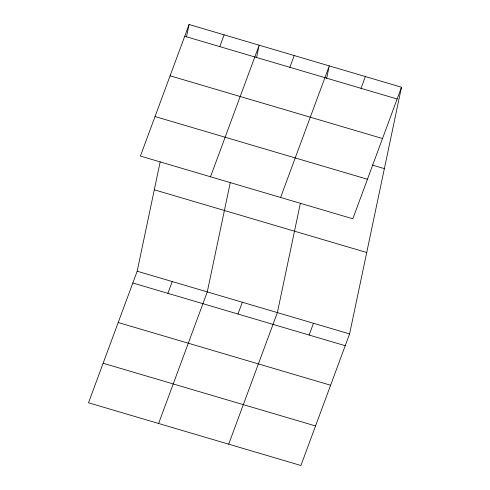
<?xml version="1.0" encoding="UTF-8"?>
<svg xmlns="http://www.w3.org/2000/svg" width="490" height="490" viewBox="0 0 490 490"><rect width="100%" height="100%" fill="white"/><g stroke="black" fill="none" stroke-linecap="round" stroke-linejoin="round"><path stroke-width="0.73" d="M401.494 87.214L352.825 218.791L140.41 156.077L189.079 24.5L401.494 87.214L349.591 333.923L300.921 465.5L88.506 402.786L137.176 271.209L160.187 161.835M186.457 36.971L189.079 24.5M230.282 182.531L207.276 291.905L158.607 423.483M256.552 57.667L259.173 45.196L210.504 176.774M300.382 203.228L277.371 312.602L228.701 444.179M326.646 78.363L329.274 65.893L280.599 197.47M219.771 46.624L224.126 34.851M167.874 293.332L172.229 281.554M289.866 67.32L294.221 55.548M237.969 314.029L242.323 302.25M361.026 88.329L365.381 76.556M309.129 335.038L313.484 323.265M184.724 36.272L397.139 98.992M170.097 75.809L382.512 138.523M372.088 165.007L384.368 168.633M155.03 116.54L367.445 179.254M154.307 189.795L366.722 252.509M137.176 271.209L349.591 333.923M132.821 282.981L345.236 345.701M118.2 322.518L330.615 385.232M103.133 363.249L315.548 425.963"/></g></svg>
